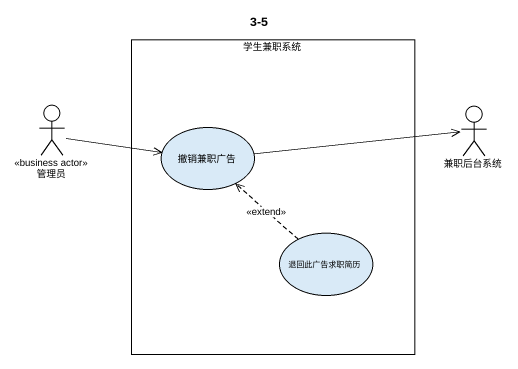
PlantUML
@startuml
title 3-5
rectangle 学生兼职系统 {
  usecase 撤销兼职广告
  usecase 退回此广告求职简历
}
actor 管理员 <<business actor>>
actor 兼职后台系统
管理员 -right-> 撤销兼职广告
撤销兼职广告 -right-> 兼职后台系统
退回此广告求职简历 .up.> 撤销兼职广告 : <<extend>>
@enduml
